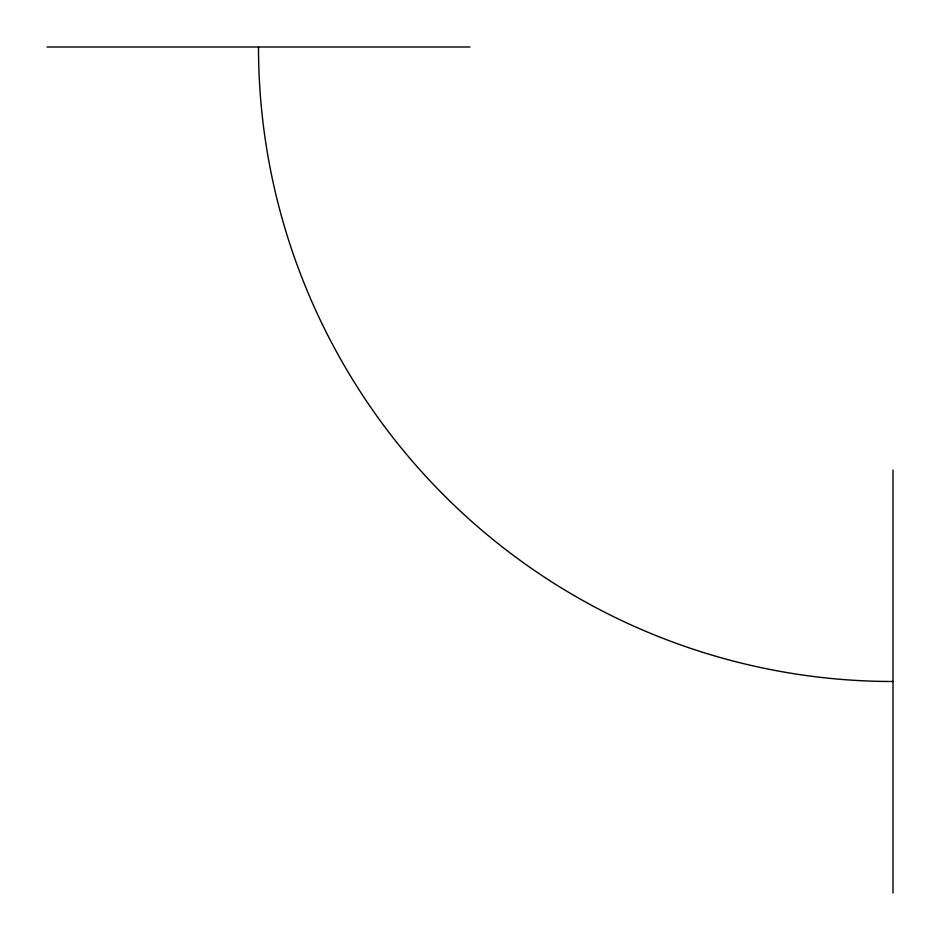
<?xml version="1.0" encoding="UTF-8"?>
<svg xmlns="http://www.w3.org/2000/svg" width="940" height="940" viewBox="0 0 940 940"><rect width="100%" height="100%" fill="white"/><g stroke="black" fill="none" stroke-linecap="round" stroke-linejoin="round"><path stroke-width="1.41" d="M47 47L470 47M893 470L893 893M893 681.5A634.5 634.5 0 0 1 258.5 47"/></g></svg>
